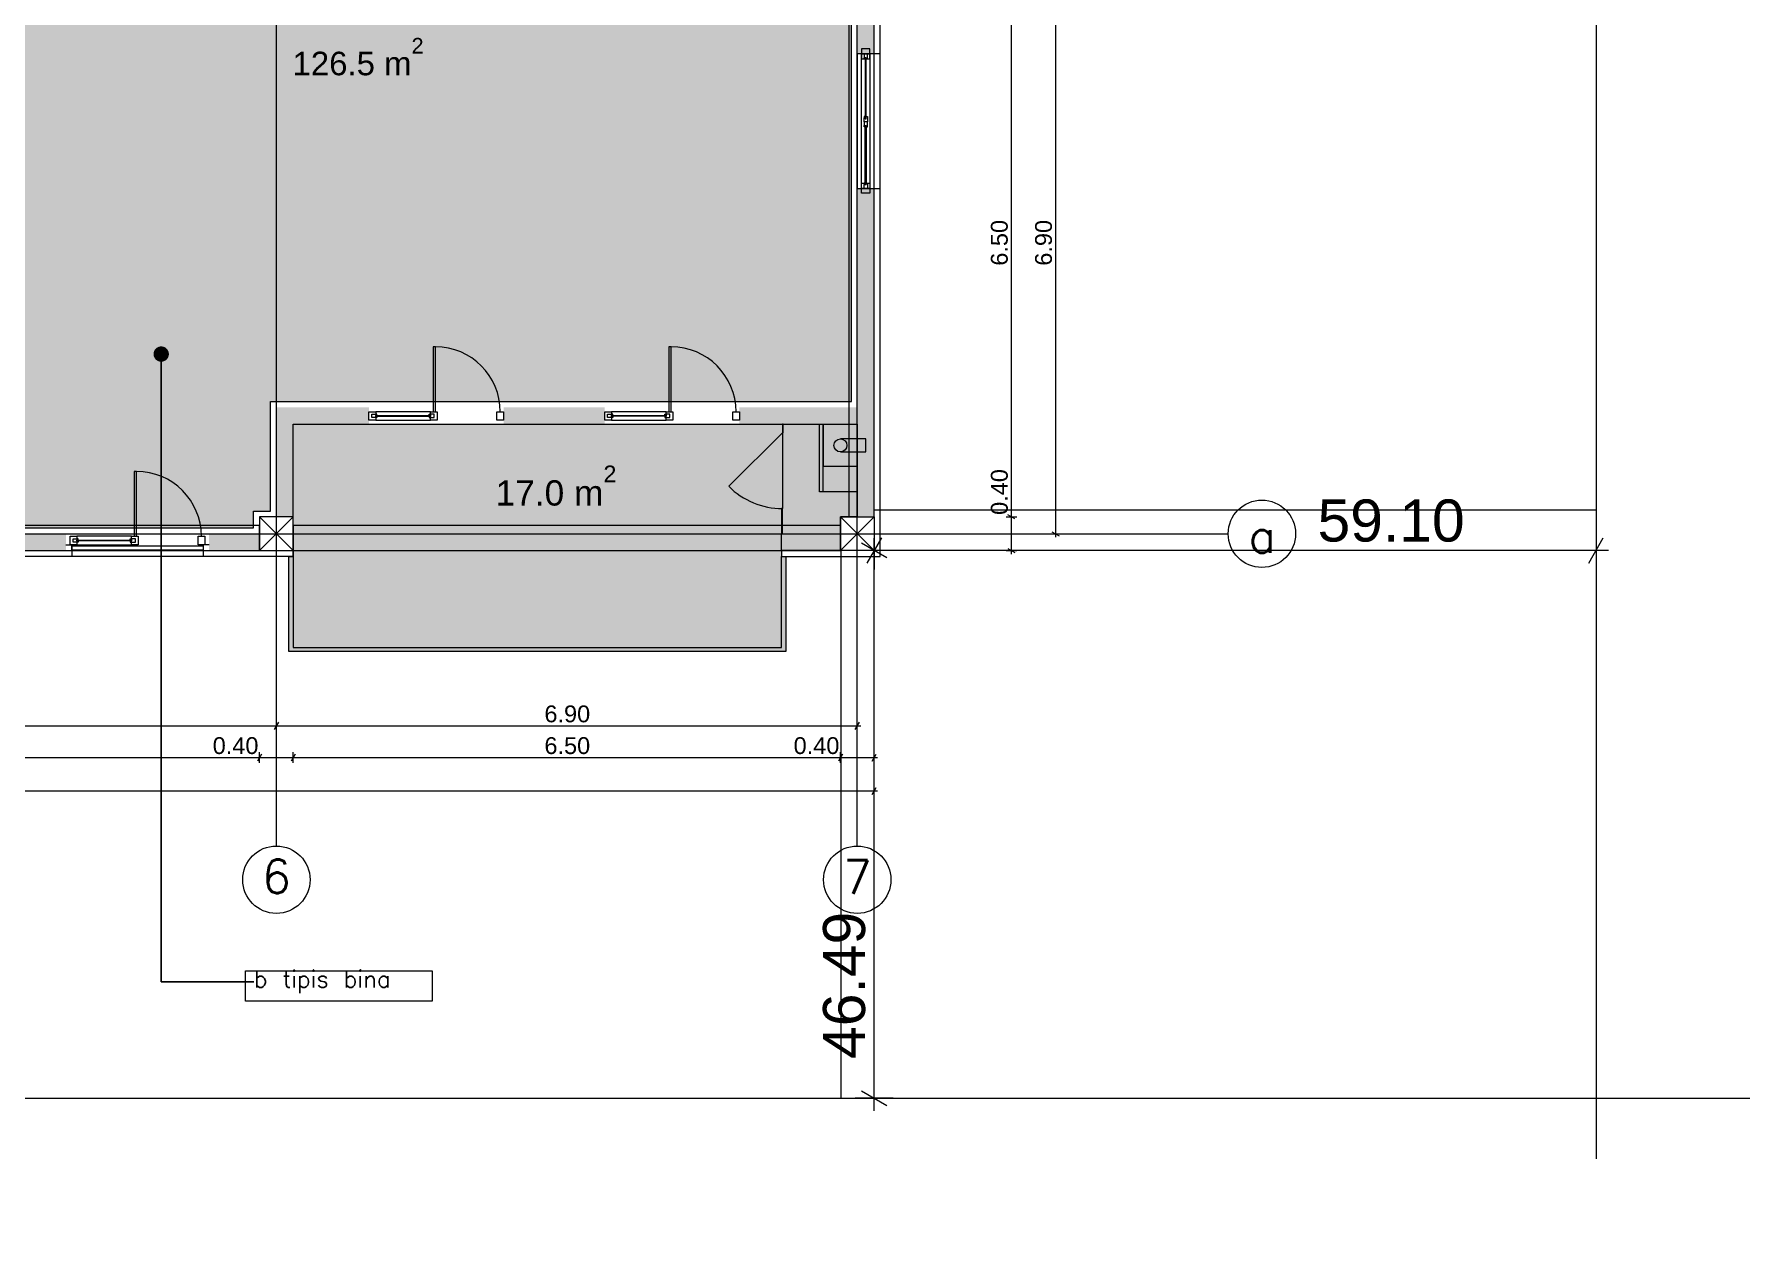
# Model space of a CAD drawing. Header units: millimetres. Extents: x 476244520 to 476657119, y 4620824743 to 4621446928.
# Drawn here: x 476421979 to 476442354, y 4621100136 to 4621114408 of the extents above; entities that cross this region are included whole.
import ezdxf

# ---------------------------------------------------------------- set-up
doc = ezdxf.new("R2010")
doc.units = ezdxf.units.MM
doc.header["$MEASUREMENT"] = 0
for name, color, linetype, lineweight in [('0_Pen_No__42_Pen_No__250_Pen_No__5', 5, 'Continuous', 0), ('2D Drafting - General_Pen_No__1_Pen_No__7', 7, 'Continuous', 0), ('2D Drafting - General_Pen_No__250_Pen_No__7_Pen_No__250', 7, 'Continuous', 0), ('2D Drafting - General_Pen_No__250_Pen_No__7_Pen_No__7', 7, 'Continuous', 0), ('2D Drafting - General_Pen_No__7_Pen_No__250', 7, 'Continuous', 0), ('2D Drafting - General_Pen_No__7_Pen_No__7_Pen_No__7', 7, 'Continuous', 0), ('Annotation - Text_Pen_No__7_Pen_No__5', 5, 'Continuous', 0), ('Doors_Pen_No__7_Pen_No__7_Pen_No__7', 7, 'Continuous', 0), ('G-Anno-Nplt_Pen_No__142', 142, 'Continuous', 0), ('G-Anno-Nplt_Pen_No__151', 151, 'Continuous', 0), ('G-Anno-Nplt_Pen_No__255', 255, 'Continuous', 0), ('G-Anno-Nplt_Pen_No__4', 7, 'Continuous', 0), ('G-Anno-Nplt_Pen_No__7', 7, 'Continuous', 0), ('gegmebi_Pen_No__1_Pen_No__7', 7, 'Continuous', 0), ('kar-panjara_Pen_No__7_Pen_No__7_Pen_No__7', 7, 'Continuous', 0), ('New_2D Drafting - General_Pen_No__250_Pen_No__7_Pen_No__255', 255, 'Continuous', 0), ('New_2D Drafting - General_Pen_No__2_Pen_No__250', 7, 'Continuous', 0), ('New_reg_nak_Pen_No__250', 7, 'Continuous', 0), ('New_reg_nak_Pen_No__7', 7, 'Continuous', 0), ('New_Structural - Bearing_Pen_No__1', 1, 'Continuous', 0), ('New_Structural - Bearing_Pen_No__250', 7, 'Continuous', 0), ('zoma_Pen_No__1', 1, 'Continuous', 0), ('zoma_Pen_No__142', 142, 'Continuous', 0), ('zoma_Pen_No__5_Pen_No__5', 5, 'Continuous', 0)]:
    doc.layers.add(name, color=color, linetype=linetype, lineweight=lineweight)
doc.layers.add('zoma', color=7, linetype='Continuous')
doc.styles.add('GENERATED_STYLE_1', font='arial.ttf')
doc.styles.add('GENERATED_STYLE_2', font='arial.ttf')
doc.linetypes.add('Break', pattern='A,0,[1,A-4 бѓЎбѓђбѓ®бѓљбѓ\x98 - nikas1.Shx,S=15.679026,R=0,X=0,Y=0],-1975.557214,0', length=1975.557214)
doc.dimstyles.new('GENERATED_STYLE__1', dxfattribs={"dimtxt": 200, "dimasz": 64.421331, "dimexe": 0.18, "dimexo": 3, "dimgap": 0.09, "dimtad": 1, "dimtih": 1, "dimtoh": 1, "dimlfac": 0.001, "dimzin": 0, "dimdsep": 46, "dimtxsty": 'GENERATED_STYLE_2', "dimblk": 'ARROWHEAD_2', "dimblk1": 'ARROWHEAD_2', "dimblk2": 'ARROWHEAD_2', "dimcen": 0.09, "dimclrd": 142, "dimclre": 142, "dimclrt": 142, "dimadec": 0, "dimazin": 0, "dimtfac": 1, "dimtdec": 4, "dimtmove": 0, "dimatfit": 3, "dimfxl": 1, "dimtolj": 1, "dimtzin": 0, "dimarcsym": 0})
doc.dimstyles.new('GENERATED_STYLE__18', dxfattribs={"dimtxt": 0.18, "dimasz": 364.8, "dimexe": 0.18, "dimexo": 0.0625, "dimgap": 0.09, "dimtad": 0, "dimtih": 1, "dimtoh": 1, "dimdec": 4, "dimzin": 0, "dimdsep": 46, "dimcen": 0.09, "dimadec": 0, "dimazin": 0, "dimtfac": 1, "dimtdec": 4, "dimtmove": 0, "dimatfit": 3, "dimldrblk": 'ARROWHEAD_11', "dimfxl": 1, "dimtolj": 1, "dimtzin": 0, "dimarcsym": 0})
doc.dimstyles.new('GENERATED_STYLE__2', dxfattribs={"dimtxt": 200, "dimasz": 64.421331, "dimexe": 0.18, "dimexo": 3, "dimgap": 0.09, "dimtad": 1, "dimtih": 1, "dimtoh": 1, "dimlfac": 0.001, "dimzin": 0, "dimdsep": 46, "dimtxsty": 'GENERATED_STYLE_2', "dimblk": 'ARROWHEAD_2', "dimblk1": 'ARROWHEAD_2', "dimblk2": 'ARROWHEAD_2', "dimcen": 0.09, "dimclrd": 142, "dimclre": 142, "dimclrt": 142, "dimadec": 0, "dimazin": 0, "dimtfac": 1, "dimtdec": 4, "dimtmove": 2, "dimatfit": 3, "dimfxl": 1, "dimtolj": 1, "dimtzin": 0, "dimarcsym": 0})
doc.dimstyles.new('GENERATED_STYLE__6', dxfattribs={"dimtxt": 500, "dimasz": 228, "dimexe": 0.18, "dimexo": 3, "dimgap": 0.09, "dimtad": 1, "dimlfac": 0.001, "dimzin": 0, "dimdsep": 46, "dimtxsty": 'GENERATED_STYLE_2', "dimblk": 'ARROWHEAD_2', "dimblk1": 'ARROWHEAD_2', "dimblk2": 'ARROWHEAD_2', "dimcen": 0.09, "dimclrd": 1, "dimclre": 1, "dimclrt": 1, "dimadec": 0, "dimazin": 0, "dimtfac": 1, "dimtdec": 4, "dimtmove": 2, "dimatfit": 3, "dimfxl": 1, "dimtolj": 1, "dimtzin": 0, "dimarcsym": 0})
doc.dimstyles.new('GENERATED_STYLE__8', dxfattribs={"dimtxt": 200, "dimasz": 64.421331, "dimexe": 0.18, "dimexo": 3, "dimgap": 0.09, "dimtad": 1, "dimlfac": 0.001, "dimzin": 0, "dimdsep": 46, "dimtxsty": 'GENERATED_STYLE_2', "dimblk": 'ARROWHEAD_2', "dimblk1": 'ARROWHEAD_2', "dimblk2": 'ARROWHEAD_2', "dimcen": 0.09, "dimclrd": 142, "dimclre": 142, "dimclrt": 142, "dimadec": 0, "dimazin": 0, "dimtfac": 1, "dimtdec": 4, "dimtmove": 0, "dimatfit": 3, "dimfxl": 1, "dimtolj": 1, "dimtzin": 0, "dimarcsym": 0})

# ---------------------------------------------------------------- blocks, each defined once
blk = doc.blocks.new('*D302', base_point=(476844527, 4621385791))
at = {"layer": 'zoma_Pen_No__142', "color": 142, "linetype": 'Continuous', "lineweight": 0, "transparency": 16777216}
for p, q in [((476418179, 4621086634), (476418130, 4621086550)), ((476418154, 4621086528), (476418154, 4621086655)), ((476418154, 4621086592), (476424654, 4621086592)), ((476424679, 4621086634), (476424630, 4621086550)), ((476424654, 4621086528), (476424654, 4621086655))]:
    blk.add_line(p, q, dxfattribs=at)
at = {"layer": 'zoma_Pen_No__142', "color": 142, "lineweight": 0, "transparency": 16777216, "char_height": 200, "attachment_point": 7, "style": 'GENERATED_STYLE_2'}
for s, insert in [('\\A1;{\\pql;\\fArial CYR|b0|i0|c204|p34;6.50}', (476421138, 4621086632)), ('\\A1;{\\pql;\\fArial CYR|b0|i0|c204|p34;0.40}', (476424098, 4621086632))]:
    blk.add_mtext(s, dxfattribs=dict(at, insert=insert))
blk = doc.blocks.new('ARROWHEAD_2')
at = {"color": 0, "linetype": 'Continuous', "lineweight": 0}
for p, q in [((0, 0), (-1, 0)), ((-0.378, -0.655), (0.378, 0.655))]:
    blk.add_line(p, q, dxfattribs=at)
blk = doc.blocks.new('*D303', base_point=(476844527, 4621385791))
at = {"layer": 'zoma_Pen_No__142', "color": 142, "linetype": 'Continuous', "lineweight": 0, "transparency": 16777216}
for p, q in [((476424679, 4621086634), (476424630, 4621086550)), ((476424654, 4621086528), (476424654, 4621086655)), ((476424654, 4621086592), (476425054, 4621086592)), ((476425079, 4621086634), (476425030, 4621086550)), ((476425054, 4621086528), (476425054, 4621086655))]:
    blk.add_line(p, q, dxfattribs=at)
blk = doc.blocks.new('*D304', base_point=(476844527, 4621385791))
at = {"layer": 'zoma_Pen_No__142', "color": 142, "linetype": 'Continuous', "lineweight": 0, "transparency": 16777216}
for p, q in [((476425079, 4621086634), (476425030, 4621086550)), ((476425054, 4621086528), (476425054, 4621086655)), ((476425054, 4621086592), (476431554, 4621086592)), ((476431579, 4621086634), (476431530, 4621086550)), ((476431554, 4621086528), (476431554, 4621086655))]:
    blk.add_line(p, q, dxfattribs=at)
at = {"layer": 'zoma_Pen_No__142', "color": 142, "lineweight": 0, "transparency": 16777216, "char_height": 200, "attachment_point": 7, "style": 'GENERATED_STYLE_2'}
for s, insert in [('\\A1;{\\pql;\\fArial CYR|b0|i0|c204|p34;6.50}', (476428038, 4621086632)), ('\\A1;{\\pql;\\fArial CYR|b0|i0|c204|p34;0.40}', (476430998, 4621086632))]:
    blk.add_mtext(s, dxfattribs=dict(at, insert=insert))
blk = doc.blocks.new('*D305', base_point=(476844527, 4621385791))
at = {"layer": 'zoma_Pen_No__142', "color": 142, "linetype": 'Continuous', "lineweight": 0, "transparency": 16777216}
for p, q in [((476431579, 4621086634), (476431530, 4621086550)), ((476431554, 4621086528), (476431554, 4621086655)), ((476431554, 4621086592), (476431954, 4621086592)), ((476431930, 4621086550), (476431979, 4621086634)), ((476431954, 4621086528), (476431954, 4621086655)), ((476431954, 4621086592), (476431996, 4621086592))]:
    blk.add_line(p, q, dxfattribs=at)
blk = doc.blocks.new('*D418', base_point=(476844527, 4621385791))
at = {"layer": 'zoma_Pen_No__142', "color": 142, "linetype": 'Continuous', "lineweight": 0, "transparency": 16777216}
for p, q in [((476417979, 4621106235), (476417930, 4621106150)), ((476417954, 4621106129), (476417954, 4621106256)), ((476417954, 4621106192), (476424854, 4621106192)), ((476424879, 4621106235), (476424830, 4621106150)), ((476424854, 4621106129), (476424854, 4621106256))]:
    blk.add_line(p, q, dxfattribs=at)
at = {"layer": 'zoma_Pen_No__142', "color": 142, "lineweight": 0, "transparency": 16777216, "insert": (476421138, 4621106232), "char_height": 200, "attachment_point": 7, "style": 'GENERATED_STYLE_2'}
blk.add_mtext('\\A1;{\\pql;\\fArial CYR|b0|i0|c204|p34;6.90}', dxfattribs=at)
blk = doc.blocks.new('*D419', base_point=(476844527, 4621385791))
at = {"layer": 'zoma_Pen_No__142', "color": 142, "linetype": 'Continuous', "lineweight": 0, "transparency": 16777216}
for p, q in [((476424879, 4621106235), (476424830, 4621106150)), ((476424854, 4621106129), (476424854, 4621106256)), ((476424854, 4621106192), (476431754, 4621106192)), ((476431730, 4621106150), (476431779, 4621106235)), ((476431754, 4621106129), (476431754, 4621106256)), ((476431754, 4621106192), (476431796, 4621106192))]:
    blk.add_line(p, q, dxfattribs=at)
at = {"layer": 'zoma_Pen_No__142', "color": 142, "lineweight": 0, "transparency": 16777216, "insert": (476428038, 4621106232), "char_height": 200, "attachment_point": 7, "style": 'GENERATED_STYLE_2'}
blk.add_mtext('\\A1;{\\pql;\\fArial CYR|b0|i0|c204|p34;6.90}', dxfattribs=at)
blk = doc.blocks.new('*D431', base_point=(476844527, 4621385791))
at = {"layer": 'zoma_Pen_No__142', "color": 142, "linetype": 'Continuous', "lineweight": 0, "transparency": 16777216}
for p, q in [((476434046, 4621115375), (476434173, 4621115375)), ((476434152, 4621115350), (476434067, 4621115399)), ((476434109, 4621115375), (476434109, 4621108475)), ((476434046, 4621108475), (476434173, 4621108475)), ((476434067, 4621108499), (476434152, 4621108450)), ((476434109, 4621108475), (476434109, 4621108433))]:
    blk.add_line(p, q, dxfattribs=at)
at = {"layer": 'zoma_Pen_No__142', "color": 142, "lineweight": 0, "transparency": 16777216, "insert": (476434069, 4621111659), "char_height": 200, "attachment_point": 7, "rotation": 90, "style": 'GENERATED_STYLE_2'}
blk.add_mtext('\\A1;{\\pql;\\fArial CYR|b0|i0|c204|p34;6.90}', dxfattribs=at)
blk = doc.blocks.new('*D451', base_point=(476844527, 4621385791))
at = {"layer": 'zoma_Pen_No__142', "color": 142, "linetype": 'Continuous', "lineweight": 0, "transparency": 16777216}
for p, q in [((476433521, 4621115175), (476433648, 4621115175)), ((476433627, 4621115150), (476433542, 4621115199)), ((476433584, 4621115175), (476433584, 4621108675)), ((476433521, 4621108675), (476433648, 4621108675)), ((476433627, 4621108650), (476433542, 4621108699))]:
    blk.add_line(p, q, dxfattribs=at)
at = {"layer": 'zoma_Pen_No__142', "color": 142, "lineweight": 0, "transparency": 16777216, "char_height": 200, "attachment_point": 7, "rotation": 90, "style": 'GENERATED_STYLE_2'}
for s, insert in [('\\A1;{\\pql;\\fArial CYR|b0|i0|c204|p34;6.50}', (476433544, 4621111659)), ('\\A1;{\\pql;\\fArial CYR|b0|i0|c204|p34;0.40}', (476433544, 4621108699))]:
    blk.add_mtext(s, dxfattribs=dict(at, insert=insert))
blk = doc.blocks.new('*D452', base_point=(476844527, 4621385791))
at = {"layer": 'zoma_Pen_No__142', "color": 142, "linetype": 'Continuous', "lineweight": 0, "transparency": 16777216}
for p, q in [((476433521, 4621108675), (476433648, 4621108675)), ((476433627, 4621108650), (476433542, 4621108699)), ((476433584, 4621108675), (476433584, 4621108275)), ((476433521, 4621108275), (476433648, 4621108275)), ((476433542, 4621108299), (476433627, 4621108250)), ((476433584, 4621108275), (476433584, 4621108233))]:
    blk.add_line(p, q, dxfattribs=at)
blk = doc.blocks.new('*D471', base_point=(476844527, 4621385791))
at = {"layer": 'zoma_Pen_No__142', "color": 142, "linetype": 'Continuous', "lineweight": 0, "transparency": 16777216}
for p, q in [((476418179, 4621105858), (476418130, 4621105773)), ((476418154, 4621105752), (476418154, 4621105879)), ((476418154, 4621105815), (476424654, 4621105815)), ((476424679, 4621105858), (476424630, 4621105773)), ((476424654, 4621105752), (476424654, 4621105879))]:
    blk.add_line(p, q, dxfattribs=at)
at = {"layer": 'zoma_Pen_No__142', "color": 142, "lineweight": 0, "transparency": 16777216, "char_height": 200, "attachment_point": 7, "style": 'GENERATED_STYLE_2'}
for s, insert in [('\\A1;{\\pql;\\fArial CYR|b0|i0|c204|p34;6.50}', (476421138, 4621105855)), ('\\A1;{\\pql;\\fArial CYR|b0|i0|c204|p34;0.40}', (476424098, 4621105855))]:
    blk.add_mtext(s, dxfattribs=dict(at, insert=insert))
blk = doc.blocks.new('*D472', base_point=(476844527, 4621385791))
at = {"layer": 'zoma_Pen_No__142', "color": 142, "linetype": 'Continuous', "lineweight": 0, "transparency": 16777216}
for p, q in [((476424679, 4621105858), (476424630, 4621105773)), ((476424654, 4621105752), (476424654, 4621105879)), ((476424654, 4621105815), (476425054, 4621105815)), ((476425079, 4621105858), (476425030, 4621105773)), ((476425054, 4621105752), (476425054, 4621105879))]:
    blk.add_line(p, q, dxfattribs=at)
blk = doc.blocks.new('*D473', base_point=(476844527, 4621385791))
at = {"layer": 'zoma_Pen_No__142', "color": 142, "linetype": 'Continuous', "lineweight": 0, "transparency": 16777216}
for p, q in [((476425079, 4621105858), (476425030, 4621105773)), ((476425054, 4621105752), (476425054, 4621105879)), ((476425054, 4621105815), (476431554, 4621105815)), ((476431579, 4621105858), (476431530, 4621105773)), ((476431554, 4621105752), (476431554, 4621105879))]:
    blk.add_line(p, q, dxfattribs=at)
at = {"layer": 'zoma_Pen_No__142', "color": 142, "lineweight": 0, "transparency": 16777216, "char_height": 200, "attachment_point": 7, "style": 'GENERATED_STYLE_2'}
for s, insert in [('\\A1;{\\pql;\\fArial CYR|b0|i0|c204|p34;6.50}', (476428038, 4621105855)), ('\\A1;{\\pql;\\fArial CYR|b0|i0|c204|p34;0.40}', (476430998, 4621105855))]:
    blk.add_mtext(s, dxfattribs=dict(at, insert=insert))
blk = doc.blocks.new('*D474', base_point=(476844527, 4621385791))
at = {"layer": 'zoma_Pen_No__142', "color": 142, "linetype": 'Continuous', "lineweight": 0, "transparency": 16777216}
for p, q in [((476431579, 4621105858), (476431530, 4621105773)), ((476431554, 4621105752), (476431554, 4621105879)), ((476431554, 4621105815), (476431954, 4621105815)), ((476431930, 4621105773), (476431979, 4621105858)), ((476431954, 4621105752), (476431954, 4621105879)), ((476431954, 4621105815), (476431996, 4621105815))]:
    blk.add_line(p, q, dxfattribs=at)
blk = doc.blocks.new('*D475', base_point=(476844527, 4621385791))
at = {"layer": 'zoma_Pen_No__142', "color": 142, "linetype": 'Continuous', "lineweight": 0, "transparency": 16777216}
for p, q in [((476390113, 4621105419), (476390154, 4621105419)), ((476390179, 4621105462), (476390130, 4621105377)), ((476390154, 4621105356), (476390154, 4621105483)), ((476390154, 4621105419), (476431954, 4621105419)), ((476431930, 4621105377), (476431979, 4621105462)), ((476431954, 4621105356), (476431954, 4621105483)), ((476431954, 4621105419), (476431996, 4621105419))]:
    blk.add_line(p, q, dxfattribs=at)
at = {"layer": 'zoma_Pen_No__142', "color": 142, "lineweight": 0, "transparency": 16777216, "insert": (476411278, 4621105459), "char_height": 200, "attachment_point": 7, "style": 'GENERATED_STYLE_2'}
blk.add_mtext('\\A1;{\\pql;\\fArial CYR|b0|i0|c204|p34;41.80}', dxfattribs=at)
blk = doc.blocks.new('*D491', base_point=(476844527, 4621385791))
at = {"layer": 'zoma_Pen_No__1', "color": 1, "linetype": 'Continuous', "lineweight": 0, "transparency": 16777216}
for p, q in [((476431954, 4621108275), (476431954, 4621108421)), ((476432179, 4621108275), (476431729, 4621108275)), ((476432104, 4621108188), (476431804, 4621108361)), ((476431954, 4621101768), (476431954, 4621108275)), ((476432179, 4621101768), (476431729, 4621101768)), ((476431804, 4621101855), (476432104, 4621101681)), ((476431954, 4621101621), (476431954, 4621101768))]:
    blk.add_line(p, q, dxfattribs=at)
at = {"layer": 'zoma_Pen_No__1', "color": 1, "lineweight": 0, "transparency": 16777216, "insert": (476431854, 4621102236), "char_height": 500, "attachment_point": 7, "rotation": 90, "style": 'GENERATED_STYLE_2'}
blk.add_mtext('\\A1;{\\pql;\\fArial CYR|b0|i0|c204|p34;46.49}', dxfattribs=at)
blk = doc.blocks.new('*D494', base_point=(476844527, 4621385791))
at = {"layer": 'zoma_Pen_No__1', "color": 1, "linetype": 'Continuous', "lineweight": 0, "transparency": 16777216}
for p, q in [((476432041, 4621108425), (476431868, 4621108125)), ((476431954, 4621108500), (476431954, 4621108050)), ((476440442, 4621108125), (476440615, 4621108425)), ((476440529, 4621108500), (476440529, 4621108050)), ((476431954, 4621108275), (476431808, 4621108275)), ((476440529, 4621108275), (476431954, 4621108275)), ((476440675, 4621108275), (476440529, 4621108275))]:
    blk.add_line(p, q, dxfattribs=at)
at = {"layer": 'zoma_Pen_No__1', "color": 1, "lineweight": 0, "transparency": 16777216, "insert": (476437221, 4621108375), "char_height": 500, "attachment_point": 7, "style": 'GENERATED_STYLE_2'}
blk.add_mtext('\\A1;{\\pql;\\fArial CYR|b0|i0|c204|p34;59.10}', dxfattribs=at)
blk = doc.blocks.new('ARROWHEAD_11')
at = {"color": 0, "linetype": 'Continuous', "lineweight": 0}
blk.add_line((0, 0), (-1, 0), dxfattribs=at)
at = {"color": 0, "linetype": 'Continuous', "lineweight": 0, "const_width": 0.25, "flags": 128}
blk.add_lwpolyline([(-0.125, 0, 1), (0.125, 0, 1)], format="xyb", close=True, dxfattribs=at)

msp = doc.modelspace()

# ---------------------------------------------------------------- hatches: boundary and pattern name
at = {"layer": '2D Drafting - General_Pen_No__250_Pen_No__7_Pen_No__7', "linetype": 'Continuous', "lineweight": 0}
for points in [[(476431754.207, 4621115174.633), (476431954.207, 4621115174.633), (476431954.207, 4621114174.633), (476431754.207, 4621114174.633)], [(476431754.207, 4621112574.631), (476431954.207, 4621112574.631), (476431954.207, 4621108674.633), (476431754.207, 4621108674.633)], [(476424854.207, 4621109974.633), (476425054.207, 4621109974.633), (476425054.207, 4621108674.633), (476424854.207, 4621108674.633)], [(476425054.207, 4621109774.633), (476425953.911, 4621109774.633), (476425953.911, 4621109974.633), (476425054.207, 4621109974.633)], [(476428754.207, 4621109774.633), (476427553.92, 4621109774.633), (476427553.92, 4621109974.633), (476428754.207, 4621109974.633)], [(476431754.207, 4621109774.633), (476430354.203, 4621109774.633), (476430354.203, 4621109974.633), (476431754.207, 4621109974.633)], [(476430864.219, 4621109774.633), (476430864.219, 4621109674.629), (476430874.219, 4621109674.629), (476430874.219, 4621109774.633)], [(476430854.207, 4621108774.63), (476430854.207, 4621108474.633), (476430864.207, 4621108474.633), (476430864.207, 4621108774.63)], [(476420454.208, 4621108274.633), (476422354.217, 4621108274.633), (476422354.217, 4621108474.58), (476420454.208, 4621108474.58)], [(476424054.217, 4621108274.633), (476424054.217, 4621108474.633), (476424654.207, 4621108474.633), (476424654.207, 4621108274.633)], [(476431554.207, 4621108274.633), (476430854.206, 4621108274.633), (476430854.206, 4621108474.633), (476431554.207, 4621108474.633)]]:
    msp.add_hatch(color=7, dxfattribs=at).paths.add_polyline_path(points)
at = {"layer": 'G-Anno-Nplt_Pen_No__151', "linetype": 'Continuous', "lineweight": 0, "true_color": 0x1f2f3f}
h = msp.add_hatch(color=169, dxfattribs=at)
h.paths.add_polyline_path([(476418054.207, 4621115574.633), (476418154.207, 4621115574.633), (476418154.207, 4621115174.633), (476418124.207, 4621115174.633), (476418054.207, 4621115174.633), (476418054.207, 4621114033.845), (476418124.207, 4621114033.845), (476418124.207, 4621108744.633), (476418224.207, 4621108744.633), (476418224.207, 4621108544.633), (476424584.207, 4621108544.633), (476424584.207, 4621108744.633), (476424784.207, 4621108744.633), (476424784.207, 4621110044.633), (476431684.207, 4621110044.633), (476431684.207, 4621115104.633), (476430764.019, 4621115104.633), (476430764.019, 4621115644.633), (476431684.207, 4621115644.633), (476431684.207, 4621118604.633), (476431484.207, 4621118604.633), (476431484.207, 4621118707.891), (476425124.207, 4621118707.891), (476425124.207, 4621118604.633), (476424824.137, 4621118604.633), (476424824.137, 4621118307.89), (476423994.019, 4621118307.89), (476423994.019, 4621118707.891), (476420800.56, 4621118707.891), (476420800.56, 4621118777.891), (476418894.395, 4621118777.891), (476418894.395, 4621118377.891), (476418054.207, 4621118377.891)])
h.paths.add_polyline_path([(476424654.207, 4621115174.633), (476425054.207, 4621115174.633), (476425054.207, 4621115574.633), (476424654.207, 4621115574.633)], flags=0)
at = {"layer": 'G-Anno-Nplt_Pen_No__255', "linetype": 'Continuous', "lineweight": 0, "true_color": 0x3f3f3f}
msp.add_hatch(color=250, dxfattribs=at).paths.add_polyline_path([(476425004.207, 4621107074.634), (476425004.207, 4621108204.633), (476425054.207, 4621108204.633), (476425054.207, 4621109774.633), (476431754.207, 4621109774.633), (476431754.207, 4621108674.633), (476431554.207, 4621108674.633), (476431554.207, 4621108274.633), (476430904.207, 4621108274.633), (476430854.207, 4621108274.633), (476430854.207, 4621108204.643), (476430904.207, 4621108204.643), (476430904.207, 4621107074.683)])
at = {"layer": 'New_2D Drafting - General_Pen_No__250_Pen_No__7_Pen_No__255', "linetype": 'Continuous', "lineweight": 0}
for points in [[(476431754.207, 4621109774.633), (476431304.207, 4621109774.633), (476431304.207, 4621108974.633), (476431754.207, 4621108974.633)], [(476431354.212, 4621109774.633), (476431354.216, 4621109274.633), (476431754.212, 4621109274.637), (476431754.21, 4621109447.622), (476431854.213, 4621109447.623), (476431854.212, 4621109601.649), (476431754.209, 4621109601.648), (476431754.207, 4621109774.637)]]:
    msp.add_hatch(color=255, dxfattribs=at).paths.add_polyline_path(points)

# ---------------------------------------------------------------- linework, layer by layer
at = {"layer": '0_Pen_No__42_Pen_No__250_Pen_No__5', "color": 5, "linetype": 'Continuous', "lineweight": 0}
for centre in [(476436560.037, 4621108474.633), (476424854.207, 4621104365.036), (476431754.207, 4621104365.036)]:
    msp.add_circle(centre, 400, dxfattribs=at)
at = {"layer": '2D Drafting - General_Pen_No__1_Pen_No__7', "color": 7, "linetype": 'Continuous', "lineweight": 0}
for p, q in [((476425054.207, 4621108274.633), (476424654.207, 4621108674.633)), ((476424654.207, 4621108274.633), (476425054.207, 4621108674.633)), ((476431954.207, 4621108274.633), (476431554.207, 4621108674.633)), ((476431554.207, 4621108274.633), (476431954.207, 4621108674.633))]:
    msp.add_line(p, q, dxfattribs=at)
at = {"layer": '2D Drafting - General_Pen_No__1_Pen_No__7', "color": 7, "linetype": 'Continuous', "lineweight": 0, "flags": 128}
for points in [[(476431954.207, 4621108674.633), (476431954.207, 4621115174.633), (476431654.207, 4621115174.633), (476431654.207, 4621108674.633)], [(476424654.207, 4621108274.633), (476425054.207, 4621108274.633), (476425054.207, 4621108674.633), (476424654.207, 4621108674.633)], [(476431954.207, 4621108274.633), (476431554.207, 4621108274.633), (476431554.207, 4621108674.633), (476431954.207, 4621108674.633)], [(476418154.207, 4621108274.633), (476424654.207, 4621108274.633), (476424654.207, 4621108574.633), (476418154.207, 4621108574.633)], [(476425054.207, 4621108274.633), (476431554.207, 4621108274.633), (476431554.207, 4621108574.633), (476425054.207, 4621108574.633)]]:
    msp.add_lwpolyline(points, close=True, dxfattribs=at)
at = {"layer": '2D Drafting - General_Pen_No__250_Pen_No__7_Pen_No__250', "color": 7, "linetype": 'Continuous', "lineweight": 0, "flags": 128}
for points in [[(476430864.219, 4621109774.633), (476430864.219, 4621109674.629), (476430874.219, 4621109674.629), (476430874.219, 4621109774.633)], [(476430854.207, 4621108774.63), (476430854.207, 4621108474.633), (476430864.207, 4621108474.633), (476430864.207, 4621108774.63)], [(476431554.207, 4621108274.633), (476430854.206, 4621108274.633), (476430854.206, 4621108474.633), (476431554.207, 4621108474.633)]]:
    msp.add_lwpolyline(points, close=True, dxfattribs=at)
at = {"layer": '2D Drafting - General_Pen_No__7_Pen_No__250', "color": 7, "linetype": 'Continuous', "lineweight": 0, "flags": 128}
for points in [[(476422354.217, 4621108344.905), (476422424.232, 4621108344.905), (476422424.231, 4621108204.829)], [(476424054.217, 4621108344.955), (476423984.202, 4621108344.957), (476423984.209, 4621108204.829)]]:
    msp.add_lwpolyline(points, dxfattribs=at)
at = {"layer": '2D Drafting - General_Pen_No__7_Pen_No__7_Pen_No__7', "color": 7, "linetype": 'Continuous', "lineweight": 0, "flags": 128}
for points in [[(476426033.92, 4621109824.547), (476426683.92, 4621109824.576), (476426683.916, 4621109924.515), (476426033.916, 4621109924.486)], [(476428834.207, 4621109824.671), (476429484.207, 4621109824.7), (476429484.203, 4621109924.639), (476428834.203, 4621109924.61)], [(476422484.204, 4621108344.908), (476423134.204, 4621108344.937), (476423134.2, 4621108444.876), (476422484.2, 4621108444.847)]]:
    msp.add_lwpolyline(points, close=True, dxfattribs=at)
at = {"layer": '2D Drafting - General_Pen_No__7_Pen_No__7_Pen_No__7', "color": 7, "linetype": 'Continuous', "lineweight": 0}
for centre in [(476426743.604, 4621109924.528), (476429543.892, 4621109924.652), (476423193.889, 4621108444.889)]:
    msp.add_arc(centre, 770.311, 0.005711, 90.0025313, dxfattribs=at)
at = {"layer": 'Doors_Pen_No__7_Pen_No__7_Pen_No__7', "color": 7, "linetype": 'Continuous', "lineweight": 0, "flags": 128}
for points in [[(476426716.938, 4621109924.527), (476426743.604, 4621109924.528), (476426743.57, 4621110694.839), (476426716.904, 4621110694.838)], [(476429517.225, 4621109924.65), (476429543.892, 4621109924.652), (476429543.858, 4621110694.963), (476429517.191, 4621110694.962)], [(476423167.222, 4621108444.888), (476423193.889, 4621108444.889), (476423193.855, 4621109215.2), (476423167.188, 4621109215.199)]]:
    msp.add_lwpolyline(points, close=True, dxfattribs=at)
at = {"layer": 'G-Anno-Nplt_Pen_No__4', "color": 7, "linetype": 'Continuous', "lineweight": 0, "flags": 128}
msp.add_lwpolyline([(476418224.207, 4621108544.633), (476424584.207, 4621108544.633), (476424584.207, 4621108744.633), (476424784.207, 4621108744.633), (476424784.207, 4621110044.633), (476431684.207, 4621110044.633), (476431684.207, 4621115104.633), (476430764.019, 4621115104.633), (476430764.019, 4621115644.633), (476431684.207, 4621115644.633), (476431684.207, 4621118604.633), (476431484.207, 4621118604.633), (476431484.207, 4621118707.891), (476425124.207, 4621118707.891), (476425124.207, 4621118604.633), (476424824.137, 4621118604.633), (476424824.137, 4621118307.89), (476423994.019, 4621118307.89), (476423994.019, 4621118707.891), (476420800.56, 4621118707.891)], dxfattribs=at)
msp.add_lwpolyline([(476425004.207, 4621107074.634), (476425004.207, 4621108204.633), (476425054.207, 4621108204.633), (476425054.207, 4621109774.633), (476431754.207, 4621109774.633), (476431754.207, 4621108674.633), (476431554.207, 4621108674.633), (476431554.207, 4621108274.633), (476430904.207, 4621108274.633), (476430854.207, 4621108274.633), (476430854.207, 4621108204.643), (476430904.207, 4621108204.643), (476430904.207, 4621107074.683)], close=True, dxfattribs=at)
at = {"layer": 'gegmebi_Pen_No__1_Pen_No__7', "color": 7, "linetype": 'Continuous', "lineweight": 0, "flags": 128}
for points in [[(476431754.21, 4621109447.622), (476431754.212, 4621109274.637), (476431354.216, 4621109274.633), (476431354.212, 4621109774.633), (476431754.207, 4621109774.637), (476431754.209, 4621109601.648)], [(476431554.212, 4621109447.62), (476431854.213, 4621109447.623), (476431854.212, 4621109601.649), (476431554.21, 4621109601.646)]]:
    msp.add_lwpolyline(points, dxfattribs=at)
at = {"layer": 'kar-panjara_Pen_No__7_Pen_No__7_Pen_No__7', "color": 7, "linetype": 'Continuous', "lineweight": 0, "flags": 128}
for points in [[(476431904.255, 4621114114.958), (476431904.255, 4621114234.958), (476431804.255, 4621114234.958), (476431804.255, 4621114114.958)], [(476431804.256, 4621112574.631), (476431804.312, 4621114174.633), (476431904.256, 4621114174.633), (476431904.201, 4621112574.631)], [(476431834.371, 4621114174.633), (476431834.371, 4621114129.633), (476431849.371, 4621114129.633), (476431859.371, 4621114129.633), (476431859.371, 4621114114.958), (476431874.371, 4621114114.958), (476431874.371, 4621114174.633)], [(476431834.371, 4621114114.958), (476431834.371, 4621114129.633), (476431849.371, 4621114129.633), (476431849.371, 4621114114.958)], [(476431849.371, 4621114129.633), (476431849.371, 4621113405.793), (476431859.371, 4621113405.793), (476431859.371, 4621114129.633)], [(476431834.371, 4621113370.061), (476431834.371, 4621113415.061), (476431849.371, 4621113415.061), (476431859.371, 4621113415.061), (476431859.371, 4621113430.061), (476431874.371, 4621113430.061), (476431874.371, 4621113370.061)], [(476431834.371, 4621113430.061), (476431834.371, 4621113415.061), (476431849.371, 4621113415.061), (476431849.371, 4621113430.061)], [(476431834.371, 4621113370.061), (476431834.371, 4621113325.061), (476431849.371, 4621113325.061), (476431859.371, 4621113325.061), (476431859.371, 4621113310.061), (476431874.371, 4621113310.061), (476431874.371, 4621113370.061)], [(476431834.371, 4621113310.061), (476431834.371, 4621113325.061), (476431849.371, 4621113325.061), (476431849.371, 4621113310.061)], [(476431849.371, 4621112625.061), (476431849.371, 4621113325.061), (476431859.371, 4621113325.061), (476431859.371, 4621112625.061)], [(476431904.255, 4621112640.061), (476431904.255, 4621112520.061), (476431804.255, 4621112520.061), (476431804.255, 4621112640.061)], [(476431834.371, 4621112574.631), (476431834.371, 4621112625.061), (476431849.371, 4621112625.061), (476431859.371, 4621112625.061), (476431859.371, 4621112640.061), (476431874.371, 4621112640.061), (476431874.371, 4621112574.631)], [(476431834.371, 4621112640.061), (476431834.371, 4621112625.061), (476431849.371, 4621112625.061), (476431849.371, 4621112640.061)], [(476426033.92, 4621109824.547), (476425953.92, 4621109824.544), (476425953.916, 4621109924.544), (476426033.916, 4621109924.547)], [(476425988.917, 4621109894.484), (476426033.917, 4621109894.486), (476426033.918, 4621109879.486), (476426033.918, 4621109869.486), (476426048.918, 4621109869.487), (476426048.919, 4621109854.487), (476425988.919, 4621109854.484)], [(476426048.917, 4621109894.487), (476426033.917, 4621109894.486), (476426033.918, 4621109879.486), (476426048.918, 4621109879.487)], [(476426033.918, 4621109879.486), (476426683.918, 4621109879.515), (476426683.918, 4621109869.515), (476426033.918, 4621109869.486)], [(476426668.917, 4621109894.514), (476426683.917, 4621109894.515), (476426683.918, 4621109879.515), (476426668.918, 4621109879.514)], [(476426728.917, 4621109894.517), (476426683.917, 4621109894.515), (476426683.918, 4621109879.515), (476426683.918, 4621109869.515), (476426668.918, 4621109869.514), (476426668.919, 4621109854.514), (476426728.919, 4621109854.517)], [(476426763.92, 4621109824.518), (476426683.92, 4621109824.515), (476426683.916, 4621109924.515), (476426763.916, 4621109924.518)], [(476427553.92, 4621109824.596), (476427473.92, 4621109824.593), (476427473.916, 4621109924.593), (476427553.916, 4621109924.596)], [(476428834.207, 4621109824.671), (476428754.207, 4621109824.667), (476428754.203, 4621109924.667), (476428834.203, 4621109924.671)], [(476428789.204, 4621109894.608), (476428834.204, 4621109894.61), (476428834.205, 4621109879.61), (476428834.205, 4621109869.61), (476428849.205, 4621109869.611), (476428849.206, 4621109854.611), (476428789.206, 4621109854.608)], [(476428849.204, 4621109894.611), (476428834.204, 4621109894.61), (476428834.205, 4621109879.61), (476428849.205, 4621109879.611)], [(476428834.205, 4621109879.61), (476429484.205, 4621109879.639), (476429484.205, 4621109869.639), (476428834.205, 4621109869.61)], [(476429469.204, 4621109894.638), (476429484.204, 4621109894.639), (476429484.205, 4621109879.639), (476429469.205, 4621109879.638)], [(476429529.204, 4621109894.641), (476429484.204, 4621109894.639), (476429484.205, 4621109879.639), (476429484.205, 4621109869.639), (476429469.205, 4621109869.638), (476429469.206, 4621109854.638), (476429529.206, 4621109854.641)], [(476429564.207, 4621109824.642), (476429484.207, 4621109824.639), (476429484.203, 4621109924.639), (476429564.203, 4621109924.642)], [(476430354.207, 4621109824.72), (476430274.207, 4621109824.716), (476430274.203, 4621109924.716), (476430354.203, 4621109924.72)], [(476422484.204, 4621108344.908), (476422404.204, 4621108344.905), (476422404.2, 4621108444.905), (476422484.2, 4621108444.908)], [(476422439.201, 4621108414.845), (476422484.201, 4621108414.847), (476422484.202, 4621108399.847), (476422484.202, 4621108389.847), (476422499.202, 4621108389.848), (476422499.203, 4621108374.848), (476422439.203, 4621108374.845)], [(476422499.201, 4621108414.848), (476422484.201, 4621108414.847), (476422484.202, 4621108399.847), (476422499.202, 4621108399.848)], [(476422484.202, 4621108399.847), (476423134.202, 4621108399.876), (476423134.202, 4621108389.876), (476422484.202, 4621108389.847)], [(476423119.201, 4621108414.875), (476423134.201, 4621108414.876), (476423134.202, 4621108399.876), (476423119.202, 4621108399.875)], [(476423179.201, 4621108414.878), (476423134.201, 4621108414.876), (476423134.202, 4621108399.876), (476423134.202, 4621108389.876), (476423119.202, 4621108389.875), (476423119.203, 4621108374.875), (476423179.203, 4621108374.878)], [(476423214.204, 4621108344.88), (476423134.204, 4621108344.876), (476423134.2, 4621108444.876), (476423214.2, 4621108444.88)], [(476424004.204, 4621108344.957), (476423924.204, 4621108344.954), (476423924.2, 4621108444.954), (476424004.2, 4621108444.957)]]:
    msp.add_lwpolyline(points, close=True, dxfattribs=at)
at = {"layer": 'New_2D Drafting - General_Pen_No__2_Pen_No__250', "color": 7, "linetype": 'Continuous', "lineweight": 0, "flags": 128}
msp.add_lwpolyline([(476424486.438, 4621103282.552), (476426706.443, 4621103282.552), (476426706.443, 4621102923.176), (476424486.438, 4621102923.176)], close=True, dxfattribs=at)
at = {"layer": 'New_reg_nak_Pen_No__250', "color": 7, "linetype": 'Continuous', "lineweight": 0}
for p, q in [((476430864.207, 4621109674.629), (476430864.207, 4621108774.63)), ((476431349.685, 4621108974.633), (476431349.685, 4621109774.633))]:
    msp.add_line(p, q, dxfattribs=at)
at = {"layer": 'New_reg_nak_Pen_No__250', "color": 7, "linetype": 'Continuous', "lineweight": 0, "flags": 128}
for points in [[(476431754.207, 4621109774.633), (476431754.207, 4621108974.633), (476431304.207, 4621108974.633), (476431304.207, 4621109774.633)], [(476423984.203, 4621108330.893), (476423984.203, 4621108280.946), (476422424.232, 4621108280.946), (476422424.232, 4621108330.893)], [(476430904.207, 4621107074.684), (476425004.207, 4621107074.684), (476425004.207, 4621108204.633), (476425054.207, 4621108204.633), (476425054.207, 4621107124.684), (476430854.207, 4621107124.684), (476430854.207, 4621108204.643), (476430904.207, 4621108204.643)]]:
    msp.add_lwpolyline(points, close=True, dxfattribs=at)
at = {"layer": 'New_reg_nak_Pen_No__250', "color": 7, "linetype": 'Continuous', "lineweight": 0}
msp.add_circle((476431554.212, 4621109524.633), 77.013, dxfattribs=at)
at = {"layer": 'New_reg_nak_Pen_No__7', "color": 7, "linetype": 'Continuous', "lineweight": 0, "flags": 128}
for points in [[(476430854.207, 4621108274.639), (476430854.206, 4621108204.643), (476432024.268, 4621108204.633), (476432024.107, 4621126044.633), (476431554.206, 4621126044.629), (476431554.207, 4621125974.633)], [(476425054.207, 4621108274.633), (476425054.207, 4621108204.633), (476417754.207, 4621108204.633), (476417754.207, 4621108274.633)]]:
    msp.add_lwpolyline(points, dxfattribs=at)
msp.add_lwpolyline([(476431754.229, 4621112574.631), (476432024.251, 4621112574.631), (476432024.251, 4621114174.633), (476431754.229, 4621114174.633)], close=True, dxfattribs=at)
at = {"layer": 'New_Structural - Bearing_Pen_No__1', "color": 1, "linetype": 'Break', "lineweight": 0}
for p, q in [((476440528.719, 4621135171.443), (476440528.719, 4621101049.909)), ((476440528.719, 4621108752.984), (476431955.829, 4621108752.984)), ((476431563.057, 4621101768.019), (476431563.057, 4621108274.633)), ((476374220.452, 4621101768.019), (476442354.006, 4621101768.019))]:
    msp.add_line(p, q, dxfattribs=at)
at = {"layer": 'New_Structural - Bearing_Pen_No__250', "color": 7, "linetype": 'Continuous', "lineweight": 0}
msp.add_line((476430864.219, 4621109674.629), (476430227.819, 4621109038.23), dxfattribs=at)
msp.add_arc((476430864.207, 4621109674.618), 899.988, 225, 270, dxfattribs=at)
at = {"layer": 'zoma_Pen_No__5_Pen_No__5', "color": 5, "linetype": 'Continuous', "lineweight": 0}
for p, q in [((476424854.207, 4621104765.036), (476424854.207, 4621129475.842)), ((476431754.207, 4621104765.036), (476431754.207, 4621129475.842)), ((476386273.656, 4621108474.633), (476436160.037, 4621108474.633)), ((476386273.656, 4621108474.633), (476436160.037, 4621108474.633))]:
    msp.add_line(p, q, dxfattribs=at)

# ---------------------------------------------------------------- texts
at = {"layer": 'Annotation - Text_Pen_No__7_Pen_No__5', "color": 5, "linetype": 'Continuous', "lineweight": 0, "char_height": 400, "attachment_point": 2}
for s, insert in [('\\A1;{\\pqc;\\Ftxt.shx;a}', (476436562.195, 4621108648.953)), ('\\A1;{\\pqc;\\Ftxt.shx;6}', (476424856.365, 4621104603.608)), ('\\A1;{\\pqc;\\Ftxt.shx;7}', (476431756.365, 4621104596.808))]:
    msp.add_mtext(s, dxfattribs=dict(at, insert=insert))
at = {"layer": 'G-Anno-Nplt_Pen_No__142', "color": 142, "lineweight": 0, "insert": (476425046.522, 4621113917.282), "char_height": 280, "attachment_point": 7, "style": 'GENERATED_STYLE_1'}
msp.add_mtext('{\\fArial|b0|i0|c0|p34;126.5 m{\\H0.66x;\\S2^  ;}}', dxfattribs=at)
at = {"layer": 'G-Anno-Nplt_Pen_No__7', "color": 7, "lineweight": 0, "insert": (476427458.157, 4621108805.275), "char_height": 300, "attachment_point": 7, "style": 'GENERATED_STYLE_1'}
msp.add_mtext('{\\fArial|b0|i0|c0|p34;17.0 m{\\H0.66x;\\S2^  ;}}', dxfattribs=at)
at = {"layer": 'New_2D Drafting - General_Pen_No__2_Pen_No__250', "color": 7, "linetype": 'Continuous', "lineweight": 0, "insert": (476424586.438, 4621103151.289), "char_height": 200, "attachment_point": 4}
msp.add_mtext('\\A1;{\\pql;\\Ftxt.shx;b tipis bina}', dxfattribs=at)

# ---------------------------------------------------------------- dimensions: what is measured, and where the dimension line sits
at = {"layer": 'zoma', "color": 142, "linetype": 'Continuous', "lineweight": 0}
for base, p1, p2, dimstyle, picture, middle in [((476424654.207, 4621086591.914), (476418154.207, 4621119698.106), (476424654.207, 4621119698.106), 'GENERATED_STYLE__1', '*D302', (476421397.914, 4621086731.914)), ((476425054.207, 4621086591.914), (476424654.207, 4621119698.106), (476425054.207, 4621119698.106), 'GENERATED_STYLE__1', '*D303', (476424357.359, 4621086731.914)), ((476431554.207, 4621086591.914), (476425054.207, 4621119698.106), (476431554.207, 4621119698.106), 'GENERATED_STYLE__1', '*D304', (476428297.914, 4621086731.914)), ((476431954.207, 4621086591.914), (476431554.207, 4621119698.106), (476431954.207, 4621119698.106), 'GENERATED_STYLE__1', '*D305', (476431257.359, 4621086731.914)), ((476424854.207, 4621106192.462), (476417954.207, 4621107831.158), (476424854.207, 4621107831.158), 'GENERATED_STYLE__1', '*D418', (476421397.914, 4621106332.462)), ((476431754.207, 4621106192.462), (476424854.207, 4621107831.158), (476431754.207, 4621107831.158), 'GENERATED_STYLE__1', '*D419', (476428297.914, 4621106332.462)), ((476431954.207, 4621105419.283), (476390154.207, 4621107277.872), (476431954.207, 4621107277.872), 'GENERATED_STYLE__2', '*D475', (476411613.52, 4621105559.283)), ((476424654.207, 4621105815.265), (476418154.207, 4621107317.932), (476424654.207, 4621107317.932), 'GENERATED_STYLE__1', '*D471', (476421397.914, 4621105955.265)), ((476425054.207, 4621105815.265), (476424654.207, 4621107317.932), (476425054.207, 4621107317.932), 'GENERATED_STYLE__1', '*D472', (476424357.359, 4621105955.265)), ((476431554.207, 4621105815.265), (476425054.207, 4621107317.932), (476431554.207, 4621107317.932), 'GENERATED_STYLE__1', '*D473', (476428297.914, 4621105955.265)), ((476431954.207, 4621105815.265), (476431554.207, 4621107317.932), (476431954.207, 4621107317.932), 'GENERATED_STYLE__1', '*D474', (476431257.359, 4621105955.265))]:
    dim = msp.add_linear_dim(base=base, p1=p1, p2=p2, dimstyle=dimstyle, dxfattribs=at)
    dim.commit()
    dim.dimension.update_dxf_attribs({"geometry": picture, "text_midpoint": middle, "dimtype": 160})
for base, p1, p2, picture, middle in [((476434109.488, 4621108474.633), (476434638.203, 4621115374.633), (476433975.681, 4621108474.633), '*D431', (476433969.488, 4621111918.34)), ((476433584.416, 4621108674.633), (476431954.207, 4621115174.633), (476431954.207, 4621108674.633), '*D451', (476433444.416, 4621111918.34)), ((476433584.416, 4621108274.633), (476431954.207, 4621108674.633), (476431954.207, 4621108274.633), '*D452', (476433444.416, 4621108958.895))]:
    dim = msp.add_linear_dim(base=base, p1=p1, p2=p2, angle=270, dimstyle='GENERATED_STYLE__8', dxfattribs=at)
    dim.commit()
    dim.dimension.update_dxf_attribs({"geometry": picture, "text_midpoint": middle, "dimtype": 160, "text_rotation": 90})
at = {"layer": 'zoma', "color": 1, "linetype": 'Continuous', "lineweight": 0}
for base, p1, p2, angle, text, picture, middle, turn in [((476431954.207, 4621108274.63), (476440528.719, 4621108274.63), (476431954.207, 4621108274.633), 180, '59.10', '*D494', (476438060.553, 4621108624.63), 360), ((476431954.207, 4621108274.633), (476431954.207, 4621101768.019), (476431691.858, 4621108274.633), 90, '46.49', '*D491', (476431604.207, 4621103075.945), 90)]:
    dim = msp.add_linear_dim(base=base, p1=p1, p2=p2, angle=angle, text=text, dimstyle='GENERATED_STYLE__6', dxfattribs=at)
    dim.commit()
    dim.dimension.update_dxf_attribs({"geometry": picture, "text_midpoint": middle, "dimtype": 160, "text_rotation": turn})

# ---------------------------------------------------------------- leaders
at = {"layer": 'New_2D Drafting - General_Pen_No__2_Pen_No__250', "color": 7, "linetype": 'Continuous', "lineweight": 0, "annotation_type": 0, "has_hookline": 1, "hookline_direction": 0, "text_width": 1933.333}
msp.add_leader([(476423486.438, 4621110609.424), (476423486.438, 4621103151.289), (476424586.348, 4621103151.289)], dimstyle='GENERATED_STYLE__18', dxfattribs=at)

doc.saveas('drawing.dxf')
